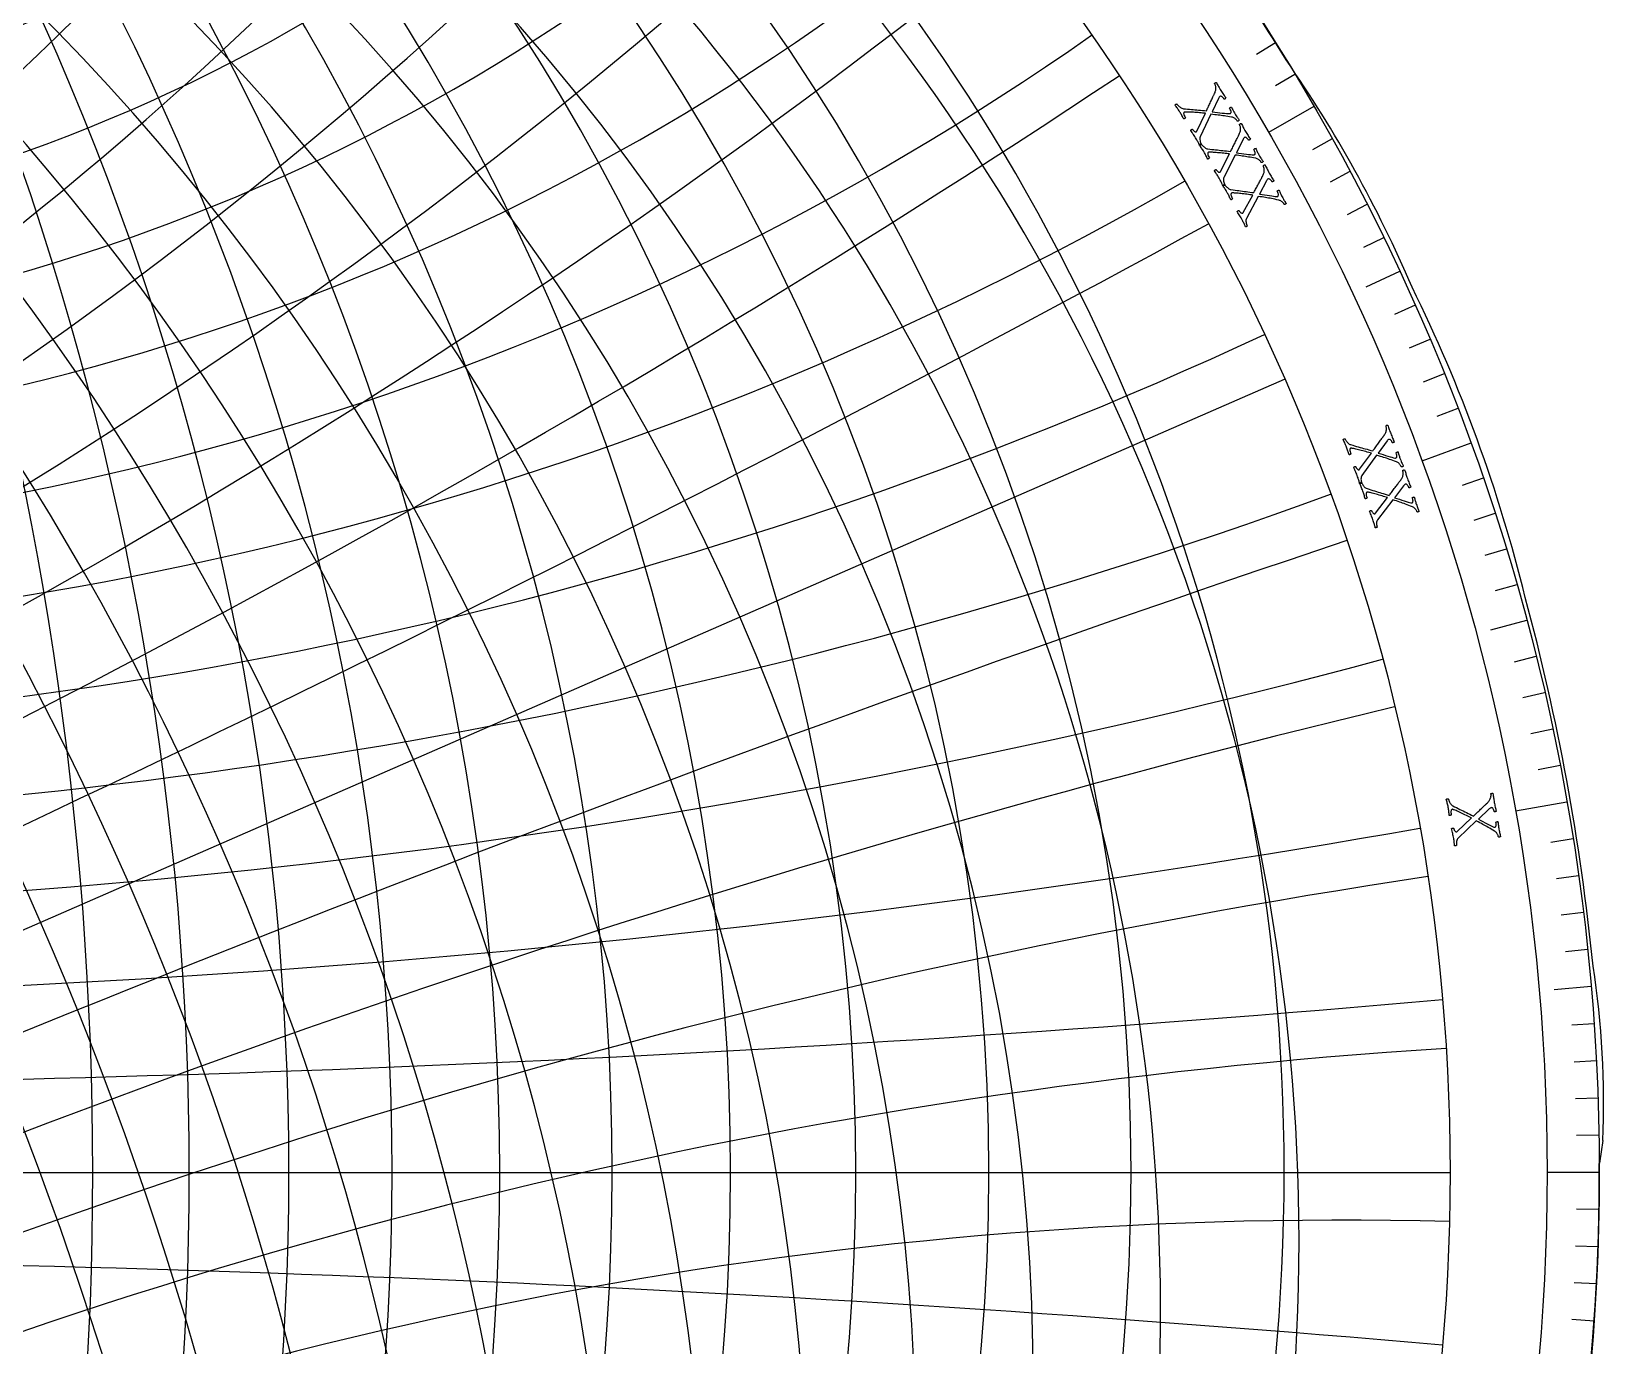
# Model space of a CAD drawing. Header units: millimetres. Extents: x -93 to 93, y -93 to 104.
# Drawn here: x 24.5 to 92.7, y -7.5 to 49.5 of the extents above; entities that cross this region are included whole.
import ezdxf

# ---------------------------------------------------------------- set-up
doc = ezdxf.new("R2010")
doc.units = ezdxf.units.MM
for name, color, linetype in [('CUT_OUTER', 1, 'Continuous'), ('ENGRAVE', 7, 'Continuous'), ('ENGRAVE_FINE', 8, 'Continuous'), ('TEXT', 5, 'Continuous')]:
    doc.layers.add(name, color=color, linetype=linetype)

msp = doc.modelspace()

# ---------------------------------------------------------------- linework, layer by layer
at = {"layer": 'CUT_OUTER'}
msp.add_lwpolyline([(92.6493, 1.3783), (92.5107, 0.404), (92.51, 0.4006), (92.5073, 0.3986), (92.4988, 0.3929)], dxfattribs=at)
for centre, radius, start, end in [((0.7457, 0.4887), 91.6084, 31.436591, 35.024631), ((32.9567, 16.3354), 55.9567, 23.230401, 34.796159), ((25.3988, 9.2787), 65.7786, 13.77554, 26.283478), ((-5.854, -0.8459), 98.5723, 5.704841, 15.16579), ((54.0691, 3.0415), 38.616, 357.531437, 8.804925), ((-0.0002, -0.0002), 92.4998, 179.658282, 0.243527)]:
    msp.add_arc(centre, radius, start, end, dxfattribs=at)
at = {"layer": 'ENGRAVE'}
for points in [[(80.1073, 46.25), (78.1447, 45.1169)], [(83.8335, 39.0922), (82.3664, 38.4081)], [(-78.8401, -34.4171), (78.8401, 34.4171)], [(86.9216, 31.6369), (84.792, 30.8618)], [(89.3481, 23.9408), (87.7845, 23.5218)], [(91.0947, 16.0625), (88.8629, 15.6689)], [(92.148, 8.0619), (90.5354, 7.9208)], [(-86.025, 0), (86.025, 0)], [(-86.025, 0), (86.025, 0)], [(92.5, 0), (90.2338, 0)]]:
    msp.add_lwpolyline(points, dxfattribs=at)
for radius in [92.5, 90.2338, 86.025, 86.025]:
    msp.add_circle((0, 0), radius, dxfattribs=at)
for centre, radius, start, end in [((-102.5206, 0), 133.8311, 320, 40), ((-72.1835, 0), 112.2977, 310, 50), ((-49.6666, 0), 99.3331, 300, 60), ((-31.3105, 0), 91.5459, 290, 70), ((-15.1685, 0), 87.3521, 280, 80), ((0, 112.2977), 72.1835, 220, 320), ((0, 133.8311), 102.5206, 230, 310), ((0, 172.05), 148.9997, 240, 300), ((0, 251.5203), 236.3517, 250, 290), ((0, 495.3982), 487.872, 260, 280)]:
    msp.add_arc(centre, radius, start, end, dxfattribs=at)
at = {"layer": 'ENGRAVE_FINE'}
for points in [[(78.4444, 49.0175), (77.6208, 48.5028)], [(79.288, 47.641), (78.4555, 47.1408)], [(80.9023, 44.8449), (80.0528, 44.374)], [(81.6727, 43.4261), (80.8151, 42.9701)], [(82.4181, 41.9941), (81.5527, 41.5532)], [(83.1384, 40.5493), (82.2655, 40.1236)], [(84.503, 37.6231), (83.6157, 37.2281)], [(85.1467, 36.1426), (84.2527, 35.7631)], [(-78.8401, -34.4171), (78.8401, 34.4171)], [(85.7645, 34.6511), (84.864, 34.2873)], [(86.3562, 33.149), (85.4494, 32.801)], [(87.4605, 30.1151), (86.5421, 29.7988)], [(87.9727, 28.5841), (87.049, 28.2839)], [(88.4582, 27.0444), (87.5294, 26.7604)], [(88.9167, 25.4965), (87.9831, 25.2287)], [(89.7524, 22.3778), (88.81, 22.1428)], [(90.1292, 20.808), (89.1829, 20.5895)], [(90.4787, 19.2318), (89.5286, 19.0299)], [(90.8005, 17.6498), (89.8471, 17.4645)], [(91.3612, 14.4702), (90.4019, 14.3183)], [(91.5998, 12.8735), (90.638, 12.7383)], [(91.8105, 11.2729), (90.8465, 11.1545)], [(91.9933, 9.6689), (91.0273, 9.5674)], [(92.2747, 6.4525), (91.3058, 6.3847)], [(92.3732, 4.8411), (91.4033, 4.7902)], [(92.4437, 3.2282), (91.473, 3.1943)], [(92.4859, 1.6143), (91.5148, 1.5974)], [(92.4859, -1.6143), (91.5148, -1.5974)], [(92.4437, -3.2282), (91.473, -3.1943)], [(92.3732, -4.8411), (91.4033, -4.7902)], [(92.2747, -6.4525), (91.3058, -6.3847)]]:
    msp.add_lwpolyline(points, dxfattribs=at)
for centre, radius, start, end in [((-122.8564, 0), 149.98, 325, 35), ((-86.025, 0), 121.6577, 315, 45), ((-60.2354, 0), 105.0171, 305, 55), ((-40.1141, 0), 94.9181, 295, 65), ((-23.0503, 0), 89.0596, 285, 75), ((-7.5262, 0), 86.3536, 275, 85), ((-6.8976, -3.0111), 86.3536, 298.583333, 108.583334), ((-13.9016, -6.0687), 87.3521, 303.583333, 103.583333), ((-48.6731, 111.4968), 86.025, 248.583333, 338.583333), ((-21.1251, -9.222), 89.0596, 308.583333, 98.583333), ((6.8976, 3.0111), 86.3536, 118.583333, 288.583334), ((13.9016, 6.0687), 87.3521, 123.583333, 283.583333), ((21.1251, 9.222), 89.0596, 128.583333, 278.583333), ((28.6955, 12.5268), 91.5459, 133.583333, 273.583333), ((36.7638, 16.049), 94.9181, 138.583333, 268.583333), ((45.5184, 19.8707), 99.3331, 143.583333, 263.583333), ((55.2044, 24.0991), 105.0171, 148.583333, 258.583333), ((66.1547, 28.8794), 112.2977, 153.583333, 253.583333), ((78.8401, 34.4171), 121.6577, 158.583333, 248.583333), ((93.958, 41.0167), 133.8311, 163.583333, 243.583333), ((112.5954, 49.1527), 149.98, 168.583333, 238.583333), ((136.5551, 59.6122), 172.05, 173.583333, 233.583333), ((169.0732, 73.8077), 203.5525, 178.583333, 228.583333), ((-28.6955, -12.5268), 91.5459, 313.583333, 93.583333), ((216.6114, 94.5602), 251.5203, 183.583333, 223.583333), ((294.2353, 128.4463), 332.3751, 188.583333, 218.583333), ((447.1245, 195.189), 495.3982, 193.583333, 213.583333), ((901.1467, 393.3892), 987.0262, 198.5833333, 208.5833333), ((-901.1467, -393.3892), 987.0262, 18.5833333, 28.5833333), ((-447.1245, -195.189), 495.3982, 13.583333, 33.583333), ((-294.2353, -128.4463), 332.3751, 8.583333, 38.583333), ((-216.6114, -94.5602), 251.5203, 3.583333, 43.583333), ((-169.0732, -73.8077), 203.5525, 358.583333, 48.583333), ((-136.5551, -59.6122), 172.05, 353.583333, 53.583333), ((-112.5954, -49.1527), 149.98, 348.583333, 58.583333), ((-93.958, -41.0167), 133.8311, 343.583333, 63.583333), ((-78.8401, -34.4171), 121.6577, 338.583333, 68.583333), ((-66.1547, -28.8794), 112.2977, 333.583333, 73.583333), ((-55.2044, -24.0991), 105.0171, 328.583333, 78.583333), ((-45.5184, -19.8707), 99.3331, 323.583333, 83.583333), ((-36.7638, -16.049), 94.9181, 318.583333, 88.583333), ((-53.5435, 122.6535), 102.5206, 253.583333, 333.583333), ((-60.0044, 137.4536), 122.8564, 258.583333, 328.583333), ((0, 105.0171), 60.2354, 215, 325), ((-68.8342, 157.6802), 148.9997, 263.583333, 323.583333), ((-81.4378, 186.5516), 184.4812, 268.583333, 318.583333), ((0, 121.6577), 86.025, 225, 315), ((-100.6288, 230.5131), 236.3517, 273.583333, 313.583333), ((-132.9774, 304.6148), 321.0497, 278.583333, 308.583333), ((0, 149.98), 122.8564, 235, 305), ((-198.2001, 454.0221), 487.872, 283.583333, 303.583333), ((-394.8919, 904.5889), 983.2702, 288.5833333, 298.5833333), ((0, 203.5525), 184.4812, 245, 295), ((394.8919, -904.5889), 983.2702, 108.5833333, 118.5833333), ((0, 332.3751), 321.0497, 255, 285), ((198.2001, -454.0221), 487.872, 103.583333, 123.583333), ((132.9774, -304.6148), 321.0497, 98.583333, 128.583333), ((0, 987.0262), 983.2702, 265, 275), ((100.6288, -230.5131), 236.3517, 93.583333, 133.583333), ((81.4378, -186.5516), 184.4812, 88.583333, 138.583333), ((0, -987.0262), 983.2702, 85, 95)]:
    msp.add_arc(centre, radius, start, end, dxfattribs=at)
at = {"layer": 'TEXT'}
for points in [[(76.0778, 46.9452), (76.1075, 46.8976), (76.1364, 46.8523), (76.1645, 46.8093), (76.1919, 46.7687), (76.2187, 46.7293), (76.2451, 46.6902), (76.2711, 46.6512), (76.2967, 46.6125), (76.2915, 46.6061), (76.2832, 46.5987), (76.2717, 46.5903), (76.2572, 46.581), (76.2428, 46.5731), (76.2315, 46.569), (76.2234, 46.5687), (76.2185, 46.5722), (76.2116, 46.5827), (76.2023, 46.595), (76.1908, 46.6091), (76.177, 46.6251), (76.1616, 46.6413), (76.1452, 46.656), (76.1279, 46.6692), (76.1098, 46.6809), (76.0913, 46.6892), (76.0731, 46.692), (76.0552, 46.6894), (76.0377, 46.6815), (76.0231, 46.6697), (76.0087, 46.6525), (75.9944, 46.6297), (75.9802, 46.6015), (75.7013, 46.0122), (75.8148, 46.0007), (75.9251, 45.9891), (76.0323, 45.9773), (76.1363, 45.9652), (76.2327, 45.9544), (76.3169, 45.9464), (76.3889, 45.9411), (76.4487, 45.9386), (76.4576, 45.9389), (76.466, 45.9402), (76.4739, 45.9422), (76.4812, 45.9452), (76.4876, 45.9482), (76.4926, 45.9506), (76.4961, 45.9523), (76.4982, 45.9535), (76.5067, 45.9614), (76.5134, 45.9737), (76.5183, 45.9906), (76.5215, 46.012), (76.5193, 46.0396), (76.508, 46.0754), (76.4878, 46.1191), (76.4586, 46.1709), (76.4595, 46.1765), (76.4645, 46.1833), (76.4734, 46.1914), (76.4864, 46.2007), (76.5006, 46.2096), (76.5131, 46.2164), (76.5239, 46.2209), (76.5331, 46.2234), (76.5537, 46.1834), (76.5731, 46.1457), (76.5913, 46.1103), (76.6084, 46.0772), (76.6255, 46.0447), (76.6441, 46.011), (76.6641, 45.9759), (76.6855, 45.9397), (76.7156, 45.89), (76.744, 45.8449), (76.7706, 45.8042), (76.7954, 45.768), (76.8182, 45.7355), (76.8388, 45.7058), (76.8572, 45.679), (76.8734, 45.6551), (76.8685, 45.6488), (76.8613, 45.6419), (76.8517, 45.6342), (76.8398, 45.6259), (76.827, 45.6186), (76.8148, 45.6143), (76.8032, 45.6128), (76.7921, 45.6142), (76.7872, 45.6214), (76.7792, 45.632), (76.768, 45.646), (76.7536, 45.6635), (76.7364, 45.6826), (76.7164, 45.7015), (76.6939, 45.7202), (76.6687, 45.7388), (76.6411, 45.7557), (76.6114, 45.7698), (76.5795, 45.781), (76.5455, 45.7892), (76.4578, 45.803), (76.3761, 45.8159), (76.3004, 45.8279), (76.2307, 45.839), (76.1639, 45.8493), (76.0971, 45.8588), (76.0303, 45.8676), (75.9635, 45.8756), (75.8936, 45.8835), (75.8175, 45.8916), (75.7352, 45.9001), (75.6467, 45.9089), (75.1843, 44.9277), (75.1708, 44.8908), (75.1643, 44.8512), (75.1648, 44.8091), (75.1723, 44.7644), (75.1843, 44.7201), (75.1983, 44.6793), (75.2143, 44.6419), (75.2324, 44.608), (75.2279, 44.6007), (75.2203, 44.5932), (75.2096, 44.5854), (75.1959, 44.5774), (75.1822, 44.5702), (75.1714, 44.5651), (75.1635, 44.5619), (75.1585, 44.5606), (75.1389, 44.5996), (75.1207, 44.6359), (75.1039, 44.6693), (75.0885, 44.7), (75.0726, 44.7306), (75.0545, 44.764), (75.034, 44.8), (75.0112, 44.8387), (74.9792, 44.8916), (74.9488, 44.9406), (74.92, 44.9858), (74.8927, 45.0272), (74.8651, 45.0683), (74.8352, 45.1129), (74.803, 45.1608), (74.7684, 45.2121), (74.7723, 45.2208), (74.7797, 45.2298), (74.7905, 45.2391), (74.8049, 45.2487), (74.8194, 45.2565), (74.8306, 45.2606), (74.8387, 45.2609), (74.8435, 45.2575), (74.8496, 45.2485), (74.8582, 45.2377), (74.8693, 45.225), (74.883, 45.2103), (74.8983, 45.1954), (74.9145, 45.1816), (74.9316, 45.169), (74.9495, 45.1577), (74.9671, 45.1492), (74.9831, 45.1452), (74.9975, 45.1457), (75.0104, 45.1507), (75.0132, 45.1527), (75.0162, 45.1555), (75.0194, 45.1591), (75.0227, 45.1636), (75.0259, 45.1683), (75.0285, 45.173), (75.0305, 45.1775), (75.0319, 45.1818), (75.4064, 45.9544), (75.3482, 45.9602), (75.287, 45.9658), (75.223, 45.9712), (75.1562, 45.9764), (75.0882, 45.9814), (75.0212, 45.9861), (74.9549, 45.9906), (74.8894, 45.9949), (74.8264, 45.9986), (74.7676, 46.0017), (74.7128, 46.004), (74.6621, 46.0056), (74.6173, 46.0066), (74.5801, 46.0073), (74.5505, 46.0076), (74.5285, 46.0075), (74.5245, 46.0071), (74.5197, 46.0067), (74.5141, 46.0062), (74.5075, 46.0056), (74.5006, 46.0045), (74.4938, 46.0025), (74.487, 45.9997), (74.4803, 45.9961), (74.4703, 45.986), (74.4642, 45.9706), (74.4622, 45.9499), (74.4641, 45.9238), (74.4717, 45.8919), (74.4867, 45.8536), (74.5091, 45.8088), (74.5388, 45.7576), (74.5345, 45.75), (74.5273, 45.7419), (74.5173, 45.7331), (74.5044, 45.7237), (74.4914, 45.7154), (74.4809, 45.7097), (74.4728, 45.7067), (74.4673, 45.7064), (74.4478, 45.744), (74.4279, 45.7817), (74.4076, 45.8197), (74.3869, 45.8579), (74.3659, 45.8959), (74.3446, 45.9333), (74.3229, 45.97), (74.301, 46.006), (74.2707, 46.0543), (74.2422, 46.0987), (74.2153, 46.139), (74.1903, 46.1754), (74.1658, 46.2101), (74.1407, 46.2454), (74.115, 46.2812), (74.0887, 46.3175), (74.095, 46.3243), (74.1038, 46.3311), (74.1152, 46.3378), (74.1291, 46.3446), (74.1428, 46.3505), (74.1536, 46.3549), (74.1615, 46.3576), (74.1664, 46.3587), (74.172, 46.3511), (74.1822, 46.3387), (74.1969, 46.3216), (74.2161, 46.2998), (74.239, 46.2757), (74.2645, 46.2519), (74.2925, 46.2283), (74.3232, 46.2049), (74.3553, 46.1842), (74.3878, 46.1685), (74.4206, 46.1577), (74.4538, 46.152), (74.5461, 46.1429), (74.6342, 46.1343), (74.7184, 46.1263), (74.7984, 46.1189), (74.8764, 46.112), (74.9545, 46.1052), (75.0327, 46.0986), (75.1109, 46.0922), (75.1909, 46.0857), (75.2741, 46.0785), (75.3607, 46.0708), (75.4506, 46.0624), (75.4664, 46.0938), (75.4837, 46.1292), (75.5024, 46.1685), (75.5227, 46.2117), (75.544, 46.2574), (75.5659, 46.3039), (75.5885, 46.3512), (75.6116, 46.3995), (75.6346, 46.4474), (75.6566, 46.4939), (75.6777, 46.5389), (75.6978, 46.5824), (75.7166, 46.6232), (75.7336, 46.6602), (75.7488, 46.6933), (75.7623, 46.7226), (75.7733, 46.7465), (75.7812, 46.7636), (75.7859, 46.7738), (75.7875, 46.7772), (75.8071, 46.8188), (75.8234, 46.8577), (75.8363, 46.8938), (75.8459, 46.9271), (75.8526, 46.9597), (75.8573, 46.9935), (75.8597, 47.0286), (75.86, 47.0649), (75.8587, 47.0892), (75.855, 47.1137), (75.8492, 47.1385), (75.8411, 47.1636), (75.8321, 47.1871), (75.8235, 47.2074), (75.8153, 47.2245), (75.8076, 47.2382), (75.8066, 47.2442), (75.8105, 47.2513), (75.8192, 47.2596), (75.8327, 47.2689), (75.8478, 47.2774), (75.861, 47.2828), (75.8724, 47.2852), (75.882, 47.2846), (75.9098, 47.2369), (75.9352, 47.1925), (75.9582, 47.1516), (75.9788, 47.1142), (75.9995, 47.0768), (76.0229, 47.0362), (76.049, 46.9923), (76.0778, 46.9452)], [(77.1473, 45.166), (77.1759, 45.1177), (77.2038, 45.0718), (77.2309, 45.0282), (77.2573, 44.9869), (77.2832, 44.9469), (77.3087, 44.9072), (77.3338, 44.8677), (77.3585, 44.8284), (77.3531, 44.8221), (77.3446, 44.8148), (77.333, 44.8067), (77.3183, 44.7978), (77.3037, 44.7902), (77.2923, 44.7864), (77.2842, 44.7863), (77.2794, 44.7899), (77.2727, 44.8005), (77.2637, 44.813), (77.2525, 44.8274), (77.2391, 44.8438), (77.224, 44.8603), (77.208, 44.8754), (77.1911, 44.889), (77.1731, 44.9011), (77.1548, 44.9098), (77.1367, 44.913), (77.1189, 44.9109), (77.1012, 44.9033), (77.0863, 44.8919), (77.0714, 44.875), (77.0566, 44.8526), (77.0418, 44.8247), (76.7493, 44.242), (76.8625, 44.2279), (76.9725, 44.2137), (77.0794, 44.1994), (77.1831, 44.185), (77.2792, 44.1719), (77.3632, 44.1619), (77.435, 44.155), (77.4947, 44.1511), (77.5036, 44.1512), (77.5121, 44.1523), (77.52, 44.1541), (77.5275, 44.1569), (77.5339, 44.1598), (77.5389, 44.1621), (77.5425, 44.1637), (77.5446, 44.1648), (77.5533, 44.1725), (77.5603, 44.1847), (77.5656, 44.2015), (77.5692, 44.2228), (77.5676, 44.2505), (77.5573, 44.2864), (77.5381, 44.3307), (77.5101, 44.3831), (77.5111, 44.3887), (77.5162, 44.3953), (77.5253, 44.4032), (77.5385, 44.4123), (77.5529, 44.4209), (77.5656, 44.4273), (77.5765, 44.4316), (77.5858, 44.4338), (77.6054, 44.3934), (77.624, 44.3552), (77.6414, 44.3195), (77.6576, 44.286), (77.674, 44.2531), (77.6918, 44.2189), (77.711, 44.1834), (77.7315, 44.1467), (77.7605, 44.0964), (77.7878, 44.0505), (77.8134, 44.0093), (77.8374, 43.9725), (77.8594, 43.9394), (77.8793, 43.9093), (77.8971, 43.8821), (77.9128, 43.8578), (77.9077, 43.8517), (77.9003, 43.8449), (77.8906, 43.8375), (77.8785, 43.8294), (77.8656, 43.8224), (77.8532, 43.8184), (77.8416, 43.8172), (77.8305, 43.8188), (77.8259, 43.8261), (77.8181, 43.8369), (77.8072, 43.8512), (77.7932, 43.869), (77.7764, 43.8885), (77.7569, 43.9079), (77.7348, 43.9271), (77.7101, 43.9462), (77.6829, 43.9638), (77.6535, 43.9786), (77.6219, 43.9905), (77.5881, 43.9995), (77.5008, 44.0153), (77.4194, 44.0301), (77.344, 44.0438), (77.2745, 44.0566), (77.208, 44.0684), (77.1415, 44.0795), (77.0749, 44.0899), (77.0083, 44.0994), (76.9385, 44.1089), (76.8626, 44.1188), (76.7806, 44.1292), (76.6923, 44.14), (76.2073, 43.1698), (76.1929, 43.1332), (76.1854, 43.0939), (76.185, 43.0517), (76.1914, 43.0069), (76.2024, 42.9623), (76.2155, 42.9212), (76.2306, 42.8834), (76.2479, 42.8491), (76.2432, 42.8419), (76.2354, 42.8345), (76.2246, 42.827), (76.2107, 42.8193), (76.1968, 42.8125), (76.1859, 42.8076), (76.1779, 42.8046), (76.1729, 42.8035), (76.1542, 42.8429), (76.1369, 42.8796), (76.1208, 42.9134), (76.1061, 42.9444), (76.091, 42.9754), (76.0736, 43.0092), (76.054, 43.0457), (76.0321, 43.0849), (76.0014, 43.1385), (75.9721, 43.1882), (75.9443, 43.2341), (75.9181, 43.2761), (75.8914, 43.3179), (75.8625, 43.3631), (75.8314, 43.4117), (75.7981, 43.4638), (75.8022, 43.4724), (75.8098, 43.4812), (75.8208, 43.4903), (75.8354, 43.4995), (75.85, 43.507), (75.8614, 43.5109), (75.8694, 43.511), (75.8742, 43.5074), (75.8801, 43.4984), (75.8884, 43.4873), (75.8993, 43.4743), (75.9125, 43.4594), (75.9275, 43.4441), (75.9434, 43.4299), (75.9602, 43.417), (75.9778, 43.4052), (75.9952, 43.3963), (76.0111, 43.3919), (76.0256, 43.3921), (76.0386, 43.3968), (76.0414, 43.3987), (76.0444, 43.4015), (76.0477, 43.405), (76.0512, 43.4094), (76.0545, 43.4141), (76.0572, 43.4187), (76.0593, 43.4231), (76.0608, 43.4274), (76.4531, 44.1911), (76.395, 44.1982), (76.334, 44.2053), (76.2702, 44.2122), (76.2034, 44.2189), (76.1357, 44.2255), (76.0687, 44.2318), (76.0026, 44.2378), (75.9372, 44.2436), (75.8743, 44.2488), (75.8156, 44.2532), (75.7609, 44.2568), (75.7102, 44.2595), (75.6655, 44.2616), (75.6283, 44.2631), (75.5987, 44.2641), (75.5766, 44.2645), (75.5727, 44.2643), (75.5679, 44.264), (75.5622, 44.2636), (75.5557, 44.2631), (75.5487, 44.2622), (75.5418, 44.2604), (75.535, 44.2578), (75.5282, 44.2542), (75.518, 44.2444), (75.5116, 44.2292), (75.5091, 44.2085), (75.5104, 44.1824), (75.5172, 44.1503), (75.5313, 44.1116), (75.5526, 44.0664), (75.5812, 44.0145), (75.5767, 44.007), (75.5693, 43.999), (75.5591, 43.9905), (75.546, 43.9814), (75.5328, 43.9734), (75.5222, 43.968), (75.514, 43.9652), (75.5085, 43.965), (75.4899, 44.003), (75.4709, 44.0412), (75.4515, 44.0797), (75.4317, 44.1183), (75.4116, 44.1568), (75.3911, 44.1946), (75.3703, 44.2318), (75.3492, 44.2684), (75.32, 44.3174), (75.2925, 44.3624), (75.2667, 44.4033), (75.2424, 44.4403), (75.2188, 44.4756), (75.1945, 44.5114), (75.1697, 44.5478), (75.1442, 44.5847), (75.1507, 44.5913), (75.1596, 44.5979), (75.1711, 44.6044), (75.1852, 44.6108), (75.1991, 44.6164), (75.21, 44.6205), (75.2179, 44.6231), (75.2229, 44.6241), (75.2283, 44.6163), (75.2381, 44.6037), (75.2524, 44.5863), (75.2712, 44.564), (75.2935, 44.5395), (75.3184, 44.515), (75.3459, 44.4908), (75.376, 44.4667), (75.4077, 44.4452), (75.4398, 44.4288), (75.4723, 44.4173), (75.5053, 44.4108), (75.5974, 44.3995), (75.6853, 44.3889), (75.7693, 44.3789), (75.8491, 44.3697), (75.9269, 44.3609), (76.0048, 44.3523), (76.0828, 44.3439), (76.1609, 44.3358), (76.2407, 44.3273), (76.3237, 44.3183), (76.4101, 44.3085), (76.4998, 44.2981), (76.5163, 44.3291), (76.5344, 44.3641), (76.5541, 44.4029), (76.5754, 44.4457), (76.5977, 44.4908), (76.6207, 44.5368), (76.6443, 44.5836), (76.6686, 44.6313), (76.6927, 44.6787), (76.7158, 44.7246), (76.7379, 44.7691), (76.759, 44.8121), (76.7787, 44.8525), (76.7966, 44.8891), (76.8126, 44.9219), (76.8268, 44.9508), (76.8383, 44.9744), (76.8466, 44.9913), (76.8515, 45.0015), (76.8532, 45.0049), (76.8738, 45.046), (76.891, 45.0845), (76.9047, 45.1203), (76.915, 45.1534), (76.9226, 45.1858), (76.928, 45.2195), (76.9313, 45.2545), (76.9324, 45.2907), (76.9316, 45.3151), (76.9286, 45.3397), (76.9233, 45.3646), (76.9158, 45.3899), (76.9073, 45.4136), (76.8992, 45.4341), (76.8914, 45.4513), (76.884, 45.4653), (76.8832, 45.4713), (76.8872, 45.4783), (76.8961, 45.4863), (76.9099, 45.4954), (76.9251, 45.5035), (76.9384, 45.5086), (76.9499, 45.5107), (76.9595, 45.5099), (76.9862, 45.4615), (77.0105, 45.4166), (77.0325, 45.3752), (77.0522, 45.3373), (77.0721, 45.2994), (77.0946, 45.2583), (77.1196, 45.2138), (77.1473, 45.166)], [(78.1752, 43.3625), (78.2027, 43.3136), (78.2295, 43.267), (78.2556, 43.2228), (78.2811, 43.1809), (78.306, 43.1403), (78.3306, 43.1), (78.3547, 43.0599), (78.3785, 43.0201), (78.373, 43.0139), (78.3643, 43.0068), (78.3525, 42.999), (78.3376, 42.9904), (78.3228, 42.9832), (78.3114, 42.9796), (78.3033, 42.9797), (78.2985, 42.9834), (78.2921, 42.9942), (78.2834, 43.0069), (78.2726, 43.0216), (78.2595, 43.0382), (78.2449, 43.0551), (78.2292, 43.0706), (78.2126, 43.0845), (78.1949, 43.0971), (78.1768, 43.1061), (78.1588, 43.1098), (78.1409, 43.1081), (78.123, 43.101), (78.1079, 43.0899), (78.0926, 43.0733), (78.0773, 43.0513), (78.0618, 43.0237), (77.7559, 42.448), (77.8687, 42.4313), (77.9784, 42.4145), (78.0849, 42.3977), (78.1883, 42.3809), (78.284, 42.3656), (78.3678, 42.3537), (78.4394, 42.345), (78.499, 42.3398), (78.5079, 42.3397), (78.5164, 42.3405), (78.5244, 42.3423), (78.5319, 42.3448), (78.5384, 42.3476), (78.5435, 42.3497), (78.547, 42.3513), (78.5492, 42.3524), (78.558, 42.3598), (78.5653, 42.3719), (78.571, 42.3885), (78.5752, 42.4097), (78.5742, 42.4375), (78.5647, 42.4737), (78.5465, 42.5183), (78.5198, 42.5714), (78.5209, 42.5769), (78.5261, 42.5835), (78.5355, 42.5911), (78.5489, 42.5999), (78.5635, 42.6081), (78.5763, 42.6143), (78.5873, 42.6183), (78.5966, 42.6203), (78.6153, 42.5794), (78.6329, 42.5409), (78.6495, 42.5047), (78.665, 42.4709), (78.6806, 42.4376), (78.6976, 42.403), (78.7159, 42.3671), (78.7356, 42.3299), (78.7634, 42.2789), (78.7897, 42.2325), (78.8143, 42.1906), (78.8374, 42.1533), (78.8587, 42.1197), (78.8779, 42.0892), (78.895, 42.0615), (78.9102, 42.0369), (78.905, 42.0309), (78.8974, 42.0242), (78.8875, 42.017), (78.8752, 42.0093), (78.8621, 42.0026), (78.8497, 41.9988), (78.838, 41.9979), (78.827, 41.9998), (78.8225, 42.0072), (78.815, 42.0182), (78.8044, 42.0327), (78.7909, 42.0509), (78.7745, 42.0707), (78.7555, 42.0905), (78.7338, 42.1103), (78.7095, 42.13), (78.6828, 42.1482), (78.6537, 42.1636), (78.6224, 42.1763), (78.5888, 42.1861), (78.5019, 42.2039), (78.4209, 42.2206), (78.3458, 42.2361), (78.2766, 42.2504), (78.2104, 42.2638), (78.1442, 42.2764), (78.0778, 42.2883), (78.0115, 42.2994), (77.942, 42.3105), (77.8663, 42.3222), (77.7845, 42.3345), (77.6965, 42.3474), (77.1891, 41.3887), (77.1739, 41.3524), (77.1655, 41.3133), (77.1641, 41.2712), (77.1695, 41.2261), (77.1794, 41.1813), (77.1915, 41.1399), (77.2058, 41.1018), (77.2223, 41.0671), (77.2174, 41.06), (77.2095, 41.0528), (77.1985, 41.0456), (77.1844, 41.0382), (77.1704, 41.0317), (77.1593, 41.027), (77.1513, 41.0242), (77.1463, 41.0232), (77.1285, 41.0631), (77.112, 41.1001), (77.0967, 41.1343), (77.0828, 41.1657), (77.0684, 41.197), (77.0518, 41.2312), (77.033, 41.2681), (77.012, 41.3079), (76.9825, 41.3621), (76.9545, 41.4125), (76.9277, 41.459), (76.9024, 41.5016), (76.8768, 41.544), (76.8489, 41.5899), (76.819, 41.6392), (76.7869, 41.6921), (76.7912, 41.7006), (76.7989, 41.7092), (76.8102, 41.718), (76.825, 41.7269), (76.8398, 41.7341), (76.8512, 41.7377), (76.8593, 41.7376), (76.864, 41.7339), (76.8696, 41.7247), (76.8777, 41.7135), (76.8882, 41.7003), (76.9012, 41.685), (76.9158, 41.6694), (76.9313, 41.6548), (76.9478, 41.6415), (76.9652, 41.6293), (76.9824, 41.62), (76.9982, 41.6153), (77.0126, 41.6151), (77.0257, 41.6195), (77.0286, 41.6214), (77.0317, 41.6241), (77.0351, 41.6275), (77.0386, 41.6318), (77.0421, 41.6364), (77.0448, 41.6409), (77.047, 41.6453), (77.0486, 41.6496), (77.4586, 42.4039), (77.4007, 42.4124), (77.3399, 42.4209), (77.2762, 42.4293), (77.2096, 42.4376), (77.142, 42.4457), (77.0752, 42.4536), (77.0093, 42.4611), (76.9441, 42.4684), (76.8813, 42.4751), (76.8227, 42.4809), (76.7681, 42.4857), (76.7175, 42.4896), (76.6728, 42.4928), (76.6357, 42.4952), (76.6061, 42.4968), (76.5841, 42.4977), (76.5801, 42.4976), (76.5753, 42.4974), (76.5697, 42.4971), (76.5631, 42.4968), (76.5561, 42.4961), (76.5492, 42.4944), (76.5423, 42.4919), (76.5354, 42.4886), (76.525, 42.479), (76.5182, 42.4639), (76.5152, 42.4433), (76.5159, 42.4172), (76.522, 42.3849), (76.5352, 42.3459), (76.5555, 42.3002), (76.5828, 42.2477), (76.5781, 42.2403), (76.5706, 42.2325), (76.5602, 42.2242), (76.5469, 42.2154), (76.5335, 42.2077), (76.5227, 42.2025), (76.5145, 42.1999), (76.509, 42.1998), (76.4913, 42.2383), (76.4731, 42.2769), (76.4546, 42.3158), (76.4358, 42.3549), (76.4165, 42.3939), (76.397, 42.4322), (76.377, 42.4698), (76.3568, 42.5069), (76.3288, 42.5565), (76.3023, 42.6021), (76.2774, 42.6437), (76.2541, 42.6812), (76.2312, 42.717), (76.2078, 42.7534), (76.1838, 42.7904), (76.1592, 42.8279), (76.1658, 42.8344), (76.1749, 42.8407), (76.1866, 42.8469), (76.2008, 42.853), (76.2148, 42.8583), (76.2257, 42.8622), (76.2337, 42.8645), (76.2387, 42.8654), (76.244, 42.8575), (76.2535, 42.8447), (76.2674, 42.827), (76.2857, 42.8043), (76.3074, 42.7792), (76.3317, 42.7542), (76.3587, 42.7293), (76.3882, 42.7045), (76.4193, 42.6823), (76.4511, 42.6651), (76.4833, 42.6529), (76.5162, 42.6456), (76.6079, 42.6322), (76.6956, 42.6195), (76.7793, 42.6076), (76.8589, 42.5966), (76.9365, 42.586), (77.0142, 42.5756), (77.092, 42.5654), (77.1698, 42.5554), (77.2494, 42.5451), (77.3322, 42.5341), (77.4183, 42.5223), (77.5078, 42.5098), (77.525, 42.5405), (77.5439, 42.575), (77.5645, 42.6134), (77.5867, 42.6556), (77.6101, 42.7002), (77.6342, 42.7457), (77.6589, 42.7919), (77.6842, 42.839), (77.7094, 42.8859), (77.7336, 42.9313), (77.7567, 42.9752), (77.7788, 43.0177), (77.7995, 43.0577), (77.8182, 43.0938), (77.835, 43.1262), (77.8498, 43.1548), (77.8619, 43.1782), (77.8706, 43.1949), (77.8757, 43.2049), (77.8775, 43.2082), (77.899, 43.2489), (77.9171, 43.2869), (77.9317, 43.3224), (77.9427, 43.3552), (77.951, 43.3875), (77.9572, 43.421), (77.9613, 43.4559), (77.9633, 43.4922), (77.9631, 43.5165), (77.9606, 43.5412), (77.9559, 43.5663), (77.949, 43.5917), (77.9411, 43.6156), (77.9335, 43.6363), (77.9261, 43.6537), (77.9189, 43.6678), (77.9183, 43.6738), (77.9225, 43.6807), (77.9316, 43.6885), (77.9455, 43.6973), (77.9609, 43.705), (77.9744, 43.7098), (77.9859, 43.7117), (77.9955, 43.7107), (78.021, 43.6617), (78.0443, 43.6162), (78.0654, 43.5743), (78.0842, 43.5359), (78.1032, 43.4976), (78.1247, 43.456), (78.1487, 43.4109), (78.1752, 43.3625)], [(83.4517, 32.0544), (83.4721, 32.0022), (83.4921, 31.9523), (83.5118, 31.9049), (83.5312, 31.8599), (83.5503, 31.8162), (83.569, 31.7729), (83.5873, 31.7298), (83.6053, 31.687), (83.599, 31.6817), (83.5894, 31.6759), (83.5767, 31.6698), (83.5607, 31.6633), (83.545, 31.6582), (83.5332, 31.6563), (83.5252, 31.6575), (83.521, 31.6619), (83.5161, 31.6734), (83.5093, 31.6872), (83.5006, 31.7033), (83.49, 31.7216), (83.4778, 31.7403), (83.4645, 31.7578), (83.45, 31.774), (83.4342, 31.7888), (83.4176, 31.8004), (83.4003, 31.8065), (83.3823, 31.8073), (83.3636, 31.8027), (83.347, 31.7939), (83.3296, 31.7796), (83.3114, 31.7599), (83.2922, 31.7347), (82.9091, 31.2072), (83.0185, 31.175), (83.1247, 31.1431), (83.2279, 31.1117), (83.3279, 31.0806), (83.4206, 31.0521), (83.5019, 31.0286), (83.5716, 31.0101), (83.6299, 30.9966), (83.6387, 30.9953), (83.6472, 30.9949), (83.6554, 30.9955), (83.6631, 30.997), (83.67, 30.9988), (83.6753, 31.0003), (83.6791, 31.0013), (83.6813, 31.0021), (83.6911, 31.0082), (83.7, 31.0192), (83.708, 31.0348), (83.7151, 31.0553), (83.718, 31.0829), (83.7136, 31.12), (83.7018, 31.1668), (83.6827, 31.2231), (83.6846, 31.2284), (83.6907, 31.2341), (83.701, 31.2404), (83.7155, 31.2472), (83.7311, 31.2534), (83.7446, 31.2577), (83.7561, 31.2602), (83.7656, 31.2608), (83.7785, 31.2177), (83.7905, 31.1771), (83.8019, 31.139), (83.8125, 31.1033), (83.8234, 31.0682), (83.8354, 31.0315), (83.8485, 30.9935), (83.8628, 30.9539), (83.8833, 30.8995), (83.9028, 30.8498), (83.9214, 30.8049), (83.9391, 30.7648), (83.9554, 30.7286), (83.9702, 30.6957), (83.9834, 30.6659), (83.9949, 30.6394), (83.9889, 30.6342), (83.9805, 30.6287), (83.9697, 30.6229), (83.9564, 30.6169), (83.9425, 30.6122), (83.9297, 30.6101), (83.918, 30.6108), (83.9074, 30.6143), (83.9039, 30.6222), (83.898, 30.6341), (83.8896, 30.65), (83.8787, 30.6698), (83.8653, 30.6918), (83.8492, 30.7141), (83.8305, 30.7366), (83.8092, 30.7595), (83.7852, 30.7813), (83.7586, 30.8006), (83.7293, 30.8175), (83.6974, 30.8319), (83.6138, 30.8616), (83.5359, 30.8894), (83.4637, 30.9152), (83.3973, 30.9391), (83.3336, 30.9615), (83.2697, 30.9833), (83.2057, 31.0043), (83.1415, 31.0245), (83.0742, 31.0452), (83.0009, 31.0673), (82.9216, 31.0908), (82.8363, 31.1158), (82.2003, 30.2372), (82.1802, 30.2034), (82.1665, 30.1657), (82.1592, 30.1243), (82.1583, 30.0789), (82.1619, 30.0332), (82.1681, 29.9905), (82.1769, 29.9508), (82.1884, 29.9141), (82.1826, 29.9078), (82.1737, 29.9018), (82.1618, 29.8961), (82.1469, 29.8907), (82.1321, 29.8863), (82.1205, 29.8832), (82.1121, 29.8815), (82.107, 29.8812), (82.095, 29.9232), (82.0838, 29.9622), (82.0735, 29.9982), (82.064, 30.0311), (82.0541, 30.0642), (82.0424, 30.1003), (82.029, 30.1395), (82.0137, 30.1818), (81.9921, 30.2396), (81.9713, 30.2934), (81.9513, 30.3432), (81.9322, 30.3889), (81.9127, 30.4345), (81.8915, 30.4838), (81.8687, 30.5368), (81.8443, 30.5936), (81.8497, 30.6015), (81.8586, 30.6089), (81.871, 30.6161), (81.8869, 30.6228), (81.9025, 30.6279), (81.9144, 30.6298), (81.9223, 30.6286), (81.9264, 30.6243), (81.9308, 30.6144), (81.9372, 30.6022), (81.9458, 30.5876), (81.9565, 30.5707), (81.9688, 30.5532), (81.9821, 30.5366), (81.9966, 30.5211), (82.0121, 30.5066), (82.0278, 30.495), (82.0428, 30.4881), (82.0571, 30.4859), (82.0707, 30.4885), (82.0738, 30.49), (82.0772, 30.4922), (82.081, 30.4951), (82.0852, 30.4989), (82.0892, 30.503), (82.0926, 30.507), (82.0954, 30.5111), (82.0975, 30.5151), (82.6086, 31.205), (82.5524, 31.2215), (82.4934, 31.2383), (82.4315, 31.2555), (82.3667, 31.273), (82.3009, 31.2904), (82.2359, 31.3075), (82.1716, 31.3242), (82.108, 31.3405), (82.0468, 31.3558), (81.9895, 31.3697), (81.9361, 31.3821), (81.8867, 31.3931), (81.8428, 31.4024), (81.8064, 31.4099), (81.7773, 31.4157), (81.7556, 31.4197), (81.7517, 31.42), (81.7469, 31.4205), (81.7413, 31.421), (81.7347, 31.4217), (81.7277, 31.4219), (81.7206, 31.4212), (81.7134, 31.4197), (81.7062, 31.4174), (81.6945, 31.4093), (81.6857, 31.3953), (81.6798, 31.3753), (81.6769, 31.3494), (81.6785, 31.3166), (81.6861, 31.2761), (81.6998, 31.228), (81.7195, 31.1722), (81.7139, 31.1656), (81.7053, 31.1589), (81.6939, 31.1521), (81.6795, 31.1453), (81.6652, 31.1395), (81.6538, 31.1359), (81.6453, 31.1344), (81.6398, 31.1351), (81.6276, 31.1756), (81.615, 31.2164), (81.6021, 31.2575), (81.5889, 31.2989), (81.5753, 31.3401), (81.5612, 31.3808), (81.5467, 31.4209), (81.5318, 31.4604), (81.511, 31.5134), (81.4911, 31.5623), (81.4723, 31.6069), (81.4544, 31.6473), (81.4367, 31.686), (81.4186, 31.7252), (81.4, 31.7652), (81.3809, 31.8057), (81.3883, 31.8112), (81.3982, 31.8163), (81.4106, 31.8208), (81.4255, 31.8249), (81.4401, 31.8282), (81.4515, 31.8304), (81.4598, 31.8317), (81.4649, 31.8319), (81.4689, 31.8233), (81.4766, 31.8093), (81.4879, 31.7898), (81.5028, 31.7647), (81.5208, 31.7369), (81.5414, 31.7087), (81.5646, 31.6804), (81.5905, 31.6517), (81.6182, 31.6254), (81.6472, 31.6039), (81.6775, 31.5873), (81.709, 31.5756), (81.798, 31.5495), (81.8831, 31.5247), (81.9642, 31.5013), (82.0415, 31.4792), (82.1169, 31.458), (82.1924, 31.4368), (82.268, 31.4159), (82.3437, 31.3952), (82.4211, 31.3739), (82.5016, 31.3515), (82.5852, 31.3278), (82.672, 31.303), (82.6933, 31.331), (82.7169, 31.3625), (82.7426, 31.3977), (82.7705, 31.4364), (82.7999, 31.4773), (82.83, 31.5189), (82.861, 31.5613), (82.8926, 31.6045), (82.924, 31.6473), (82.9543, 31.6889), (82.9833, 31.7292), (83.0112, 31.7682), (83.0372, 31.8049), (83.0607, 31.8381), (83.0818, 31.8678), (83.1005, 31.8941), (83.1158, 31.9155), (83.1266, 31.9309), (83.1332, 31.9401), (83.1354, 31.9431), (83.1624, 31.9804), (83.1856, 32.0155), (83.2049, 32.0486), (83.2205, 32.0796), (83.2332, 32.1104), (83.244, 32.1427), (83.2529, 32.1767), (83.2599, 32.2124), (83.263, 32.2365), (83.264, 32.2613), (83.2629, 32.2868), (83.2596, 32.3129), (83.2551, 32.3377), (83.2504, 32.3592), (83.2455, 32.3775), (83.2404, 32.3925), (83.2406, 32.3985), (83.2457, 32.4048), (83.2558, 32.4112), (83.2708, 32.4179), (83.2872, 32.4235), (83.3012, 32.4263), (83.3129, 32.4266), (83.3222, 32.4243), (83.3406, 32.3722), (83.3574, 32.3239), (83.3724, 32.2795), (83.3857, 32.2389), (83.3992, 32.1983), (83.4147, 32.154), (83.4322, 32.1061), (83.4517, 32.0544)], [(84.1735, 30.1081), (84.1927, 30.0553), (84.2115, 30.005), (84.2302, 29.9571), (84.2485, 29.9117), (84.2665, 29.8676), (84.2842, 29.8239), (84.3015, 29.7804), (84.3185, 29.7372), (84.3121, 29.732), (84.3024, 29.7265), (84.2895, 29.7206), (84.2734, 29.7145), (84.2576, 29.7098), (84.2457, 29.7082), (84.2378, 29.7096), (84.2337, 29.714), (84.2291, 29.7257), (84.2226, 29.7396), (84.2142, 29.7559), (84.2041, 29.7744), (84.1923, 29.7935), (84.1794, 29.8112), (84.1652, 29.8277), (84.1499, 29.843), (84.1335, 29.8549), (84.1163, 29.8614), (84.0983, 29.8626), (84.0795, 29.8585), (84.0628, 29.85), (84.0451, 29.8361), (84.0264, 29.8168), (84.0067, 29.7922), (83.6114, 29.2737), (83.72, 29.2389), (83.8255, 29.2046), (83.9279, 29.1707), (84.0271, 29.1373), (84.1192, 29.1068), (84.1998, 29.0814), (84.2691, 29.0612), (84.3271, 29.0464), (84.3359, 29.0449), (84.3444, 29.0443), (84.3525, 29.0447), (84.3603, 29.046), (84.3672, 29.0477), (84.3726, 29.049), (84.3764, 29.05), (84.3786, 29.0507), (84.3886, 29.0566), (84.3977, 29.0673), (84.4061, 29.0828), (84.4136, 29.1031), (84.4172, 29.1306), (84.4136, 29.1678), (84.4029, 29.2148), (84.3851, 29.2716), (84.3872, 29.2768), (84.3934, 29.2825), (84.4038, 29.2885), (84.4185, 29.2949), (84.4342, 29.3007), (84.4479, 29.3047), (84.4594, 29.3069), (84.4689, 29.3074), (84.4807, 29.264), (84.4919, 29.2231), (84.5024, 29.1847), (84.5121, 29.1488), (84.5222, 29.1134), (84.5333, 29.0766), (84.5456, 29.0382), (84.559, 28.9983), (84.5782, 28.9434), (84.5965, 28.8933), (84.6141, 28.848), (84.6308, 28.8075), (84.6463, 28.7709), (84.6603, 28.7376), (84.6728, 28.7076), (84.6837, 28.6808), (84.6776, 28.6757), (84.669, 28.6704), (84.6581, 28.6649), (84.6447, 28.6592), (84.6307, 28.6548), (84.6178, 28.6531), (84.6061, 28.654), (84.5956, 28.6577), (84.5924, 28.6657), (84.5867, 28.6778), (84.5787, 28.6939), (84.5683, 28.7139), (84.5553, 28.7362), (84.5398, 28.7588), (84.5216, 28.7818), (84.5008, 28.8052), (84.4774, 28.8275), (84.4512, 28.8475), (84.4223, 28.865), (84.3908, 28.8801), (84.3079, 28.9118), (84.2307, 28.9414), (84.1591, 28.9689), (84.0932, 28.9943), (84.03, 29.0182), (83.9667, 29.0414), (83.9032, 29.0639), (83.8395, 29.0856), (83.7727, 29.1078), (83.6999, 29.1316), (83.6212, 29.157), (83.5365, 29.184), (82.8803, 28.3203), (82.8594, 28.287), (82.8448, 28.2497), (82.8365, 28.2084), (82.8345, 28.1631), (82.8371, 28.1173), (82.8423, 28.0745), (82.8502, 28.0346), (82.8608, 27.9977), (82.8549, 27.9915), (82.8459, 27.9856), (82.8339, 27.9802), (82.8188, 27.9753), (82.8039, 27.9711), (82.7922, 27.9683), (82.7838, 27.9668), (82.7787, 27.9667), (82.7677, 28.0089), (82.7574, 28.0481), (82.7479, 28.0843), (82.7392, 28.1175), (82.73, 28.1508), (82.7192, 28.1872), (82.7067, 28.2267), (82.6924, 28.2693), (82.6721, 28.3277), (82.6526, 28.3819), (82.6338, 28.4321), (82.6157, 28.4783), (82.5973, 28.5243), (82.5772, 28.5741), (82.5557, 28.6276), (82.5326, 28.685), (82.5382, 28.6927), (82.5473, 28.7), (82.5598, 28.7068), (82.5758, 28.7132), (82.5916, 28.7179), (82.6035, 28.7195), (82.6114, 28.7181), (82.6154, 28.7138), (82.6195, 28.7037), (82.6257, 28.6914), (82.6339, 28.6766), (82.6442, 28.6595), (82.6561, 28.6416), (82.6691, 28.6248), (82.6832, 28.609), (82.6984, 28.5941), (82.7138, 28.5821), (82.7286, 28.5749), (82.7428, 28.5724), (82.7565, 28.5746), (82.7596, 28.576), (82.7631, 28.5782), (82.767, 28.581), (82.7712, 28.5847), (82.7753, 28.5887), (82.7788, 28.5926), (82.7817, 28.5966), (82.784, 28.6006), (83.3109, 29.2784), (83.2551, 29.2962), (83.1965, 29.3144), (83.135, 29.333), (83.0707, 29.352), (83.0053, 29.371), (82.9406, 29.3896), (82.8768, 29.4078), (82.8136, 29.4255), (82.7528, 29.4423), (82.6958, 29.4575), (82.6427, 29.4711), (82.5935, 29.4832), (82.5499, 29.4936), (82.5136, 29.5019), (82.4847, 29.5084), (82.4631, 29.5129), (82.4592, 29.5133), (82.4545, 29.5139), (82.4488, 29.5146), (82.4423, 29.5153), (82.4353, 29.5157), (82.4282, 29.5153), (82.421, 29.5139), (82.4136, 29.5117), (82.4018, 29.5039), (82.3927, 29.4901), (82.3863, 29.4703), (82.3828, 29.4444), (82.3836, 29.4116), (82.3903, 29.371), (82.4029, 29.3226), (82.4213, 29.2663), (82.4155, 29.2598), (82.4068, 29.2533), (82.3952, 29.2468), (82.3807, 29.2403), (82.3662, 29.2349), (82.3547, 29.2315), (82.3462, 29.2302), (82.3407, 29.2311), (82.3295, 29.2719), (82.3179, 29.3129), (82.3059, 29.3543), (82.2936, 29.396), (82.281, 29.4375), (82.2679, 29.4785), (82.2543, 29.5189), (82.2403, 29.5587), (82.2207, 29.6123), (82.202, 29.6616), (82.1842, 29.7066), (82.1673, 29.7475), (82.1505, 29.7865), (82.1333, 29.8262), (82.1156, 29.8665), (82.0975, 29.9075), (82.105, 29.9129), (82.115, 29.9177), (82.1275, 29.9219), (82.1426, 29.9256), (82.1572, 29.9286), (82.1687, 29.9306), (82.1769, 29.9316), (82.182, 29.9317), (82.1859, 29.9231), (82.1932, 29.9089), (82.2041, 29.8891), (82.2184, 29.8637), (82.2358, 29.8354), (82.2557, 29.8068), (82.2783, 29.7779), (82.3034, 29.7487), (82.3305, 29.7217), (82.359, 29.6996), (82.3889, 29.6823), (82.4201, 29.6698), (82.5085, 29.6416), (82.593, 29.6149), (82.6736, 29.5896), (82.7503, 29.5658), (82.8252, 29.5427), (82.9002, 29.5199), (82.9753, 29.4972), (83.0505, 29.4747), (83.1273, 29.4517), (83.2073, 29.4274), (83.2904, 29.4018), (83.3765, 29.3749), (83.3985, 29.4024), (83.4228, 29.4334), (83.4493, 29.4679), (83.4781, 29.506), (83.5085, 29.5462), (83.5396, 29.5872), (83.5715, 29.6288), (83.6041, 29.6712), (83.6365, 29.7133), (83.6677, 29.7542), (83.6977, 29.7938), (83.7264, 29.8322), (83.7533, 29.8682), (83.7776, 29.9009), (83.7994, 29.9301), (83.8187, 29.9559), (83.8344, 29.977), (83.8457, 29.9921), (83.8524, 30.0011), (83.8547, 30.0041), (83.8825, 30.0408), (83.9065, 30.0754), (83.9266, 30.108), (83.9429, 30.1386), (83.9563, 30.1691), (83.9679, 30.2012), (83.9776, 30.235), (83.9854, 30.2704), (83.9891, 30.2945), (83.9907, 30.3192), (83.9901, 30.3447), (83.9874, 30.3709), (83.9835, 30.3958), (83.9793, 30.4174), (83.9749, 30.4358), (83.9701, 30.4509), (83.9704, 30.4569), (83.9757, 30.4631), (83.9859, 30.4693), (84.0011, 30.4757), (84.0176, 30.4808), (84.0317, 30.4834), (84.0433, 30.4834), (84.0526, 30.4808), (84.0698, 30.4283), (84.0854, 30.3797), (84.0994, 30.3349), (84.1118, 30.294), (84.1243, 30.2531), (84.1388, 30.2085), (84.1552, 30.1602), (84.1735, 30.1081)], [(87.9424, 16.0562), (87.9528, 16.0011), (87.9633, 15.9484), (87.9739, 15.8981), (87.9846, 15.8503), (87.9952, 15.8039), (88.0056, 15.7578), (88.0156, 15.7121), (88.0254, 15.6668), (88.0182, 15.6626), (88.0077, 15.6588), (87.9941, 15.6551), (87.9772, 15.6517), (87.9608, 15.6496), (87.9488, 15.6499), (87.9412, 15.6526), (87.9379, 15.6577), (87.9352, 15.6699), (87.9311, 15.6847), (87.9255, 15.7021), (87.9185, 15.722), (87.91, 15.7427), (87.9001, 15.7624), (87.8888, 15.781), (87.8761, 15.7985), (87.8619, 15.8129), (87.846, 15.8221), (87.8284, 15.8262), (87.8092, 15.8252), (87.7913, 15.8195), (87.7716, 15.8087), (87.75, 15.7927), (87.7266, 15.7716), (87.2524, 15.3241), (87.3539, 15.2722), (87.4525, 15.2212), (87.548, 15.1712), (87.6405, 15.1221), (87.7264, 15.077), (87.8019, 15.0389), (87.867, 15.0077), (87.9218, 14.9837), (87.9302, 14.9808), (87.9385, 14.9789), (87.9466, 14.9779), (87.9545, 14.978), (87.9616, 14.9785), (87.9671, 14.9789), (87.971, 14.9793), (87.9733, 14.9796), (87.9841, 14.9838), (87.9949, 14.9929), (88.0056, 15.0068), (88.0163, 15.0256), (88.0243, 15.0522), (88.0268, 15.0895), (88.024, 15.1376), (88.0156, 15.1965), (88.0184, 15.2013), (88.0255, 15.2059), (88.0368, 15.2101), (88.0523, 15.2141), (88.0687, 15.2173), (88.0828, 15.219), (88.0946, 15.2193), (88.104, 15.2182), (88.1087, 15.1735), (88.1131, 15.1313), (88.1172, 15.0918), (88.121, 15.0548), (88.1251, 15.0182), (88.1302, 14.98), (88.136, 14.9401), (88.1428, 14.8986), (88.1528, 14.8414), (88.1628, 14.789), (88.1728, 14.7414), (88.1827, 14.6987), (88.1921, 14.6601), (88.2005, 14.625), (88.2079, 14.5933), (88.2144, 14.5651), (88.2075, 14.5611), (88.1982, 14.5572), (88.1865, 14.5536), (88.1724, 14.5501), (88.1578, 14.548), (88.1449, 14.5484), (88.1335, 14.5513), (88.1237, 14.5566), (88.1218, 14.5651), (88.1182, 14.5779), (88.1129, 14.595), (88.1058, 14.6165), (88.0967, 14.6406), (88.085, 14.6655), (88.0708, 14.6911), (88.0541, 14.7175), (88.0346, 14.7434), (88.012, 14.7673), (87.9864, 14.7893), (87.9577, 14.8093), (87.881, 14.854), (87.8096, 14.8958), (87.7434, 14.9345), (87.6825, 14.9702), (87.6241, 15.0041), (87.5653, 15.0373), (87.5063, 15.0698), (87.447, 15.1015), (87.3847, 15.1342), (87.3168, 15.1695), (87.2432, 15.2074), (87.164, 15.2478), (86.3763, 14.5019), (86.3503, 14.4725), (86.3299, 14.438), (86.315, 14.3986), (86.3057, 14.3542), (86.3008, 14.3086), (86.299, 14.2655), (86.3004, 14.2248), (86.3048, 14.1867), (86.298, 14.1815), (86.2881, 14.1773), (86.2754, 14.1739), (86.2597, 14.1714), (86.2443, 14.1698), (86.2324, 14.1689), (86.2239, 14.1688), (86.2188, 14.1694), (86.2147, 14.2129), (86.2109, 14.2533), (86.2074, 14.2905), (86.2042, 14.3247), (86.2006, 14.359), (86.1958, 14.3967), (86.1899, 14.4377), (86.1827, 14.4821), (86.1722, 14.5429), (86.1617, 14.5996), (86.1513, 14.6522), (86.1409, 14.7007), (86.1302, 14.7491), (86.1185, 14.8014), (86.1059, 14.8578), (86.0924, 14.9181), (86.0992, 14.9248), (86.1093, 14.9305), (86.1228, 14.9353), (86.1397, 14.939), (86.156, 14.941), (86.168, 14.9407), (86.1756, 14.9381), (86.1788, 14.9331), (86.1813, 14.9226), (86.1853, 14.9093), (86.1911, 14.8934), (86.1984, 14.8749), (86.2073, 14.8553), (86.2174, 14.8366), (86.2287, 14.8187), (86.2413, 14.8016), (86.2545, 14.7873), (86.268, 14.7777), (86.2816, 14.7729), (86.2954, 14.7729), (86.2988, 14.7738), (86.3026, 14.7753), (86.3069, 14.7776), (86.3116, 14.7804), (86.3163, 14.7837), (86.3204, 14.7871), (86.3239, 14.7906), (86.3268, 14.7941), (86.9566, 15.3775), (86.9045, 15.4041), (86.8496, 15.4316), (86.792, 15.4599), (86.7316, 15.4891), (86.6701, 15.5184), (86.6094, 15.5472), (86.5493, 15.5755), (86.4898, 15.6033), (86.4325, 15.6297), (86.3788, 15.654), (86.3286, 15.676), (86.282, 15.6959), (86.2407, 15.7132), (86.2062, 15.7274), (86.1787, 15.7384), (86.1582, 15.7463), (86.1544, 15.7474), (86.1498, 15.7488), (86.1443, 15.7503), (86.138, 15.7522), (86.1312, 15.7537), (86.1241, 15.7544), (86.1167, 15.7542), (86.1091, 15.7532), (86.0962, 15.7475), (86.0849, 15.7353), (86.0755, 15.7168), (86.0678, 15.6918), (86.0633, 15.6593), (86.0633, 15.6182), (86.0678, 15.5683), (86.0769, 15.5098), (86.0701, 15.5043), (86.0605, 15.4993), (86.048, 15.4948), (86.0326, 15.4908), (86.0174, 15.4877), (86.0055, 15.4863), (85.997, 15.4864), (85.9917, 15.4881), (85.9872, 15.5302), (85.9824, 15.5726), (85.9773, 15.6154), (85.972, 15.6585), (85.9662, 15.7016), (85.9599, 15.7441), (85.9531, 15.7862), (85.9458, 15.8277), (85.9351, 15.8837), (85.9247, 15.9354), (85.9144, 15.9828), (85.9043, 16.0258), (85.8941, 16.067), (85.8835, 16.109), (85.8726, 16.1517), (85.8613, 16.1951), (85.8697, 16.1991), (85.8803, 16.2022), (85.8934, 16.2044), (85.9088, 16.2056), (85.9237, 16.2062), (85.9354, 16.2063), (85.9437, 16.206), (85.9487, 16.2052), (85.9511, 16.1961), (85.9561, 16.1809), (85.9636, 16.1596), (85.9736, 16.1322), (85.9861, 16.1015), (86.0012, 16.07), (86.0187, 16.0379), (86.0388, 16.0049), (86.0612, 15.9739), (86.0857, 15.9475), (86.1124, 15.9255), (86.1412, 15.9082), (86.2238, 15.8661), (86.3029, 15.826), (86.3783, 15.788), (86.4502, 15.752), (86.5203, 15.7171), (86.5906, 15.6824), (86.661, 15.6478), (86.7316, 15.6134), (86.8036, 15.5782), (86.8786, 15.5413), (86.9564, 15.5026), (87.0371, 15.4621), (87.0633, 15.4856), (87.0922, 15.5123), (87.124, 15.5421), (87.1586, 15.575), (87.1951, 15.6097), (87.2324, 15.6451), (87.2706, 15.681), (87.3097, 15.7175), (87.3485, 15.7538), (87.386, 15.7891), (87.4219, 15.8233), (87.4565, 15.8565), (87.4889, 15.8877), (87.5182, 15.916), (87.5444, 15.9413), (87.5676, 15.9636), (87.5866, 15.9819), (87.6001, 15.995), (87.6082, 16.0028), (87.6109, 16.0054), (87.6444, 16.037), (87.6737, 16.0673), (87.6988, 16.0962), (87.7198, 16.1238), (87.738, 16.1516), (87.7546, 16.1815), (87.7697, 16.2132), (87.7832, 16.2469), (87.7907, 16.2701), (87.7963, 16.2943), (87.7999, 16.3195), (87.8015, 16.3458), (87.8016, 16.371), (87.801, 16.393), (87.7996, 16.4119), (87.7974, 16.4275), (87.7986, 16.4334), (87.8048, 16.4386), (87.8159, 16.4431), (87.832, 16.4469), (87.849, 16.4493), (87.8633, 16.4496), (87.8749, 16.4477), (87.8836, 16.4437), (87.8921, 16.3891), (87.8996, 16.3385), (87.9061, 16.2921), (87.9117, 16.2497), (87.9174, 16.2073), (87.9245, 16.161), (87.9328, 16.1106), (87.9424, 16.0562)]]:
    msp.add_lwpolyline(points, close=True, dxfattribs=at)

doc.saveas('drawing.dxf')
